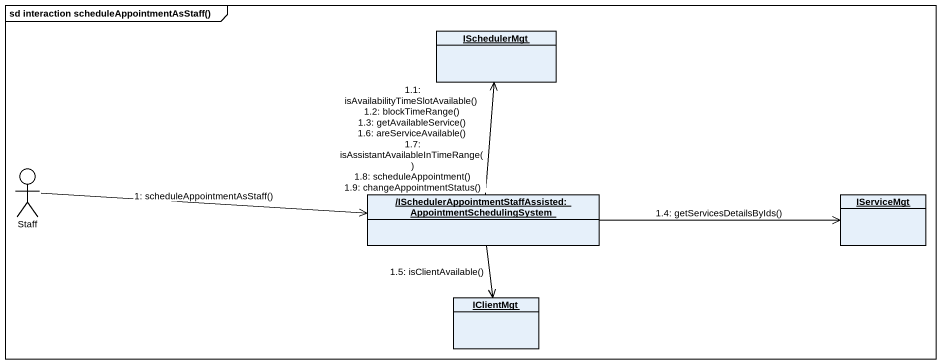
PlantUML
@startuml
mainframe sd interaction scheduleAppointmentAsStaff()
allowmixing
hide circle
hide empty members
object ISchedulerMgt
actor Staff
object "/ISchedulerAppointmentStaffAssisted:AppointmentSchedulingSystem" as ISchedulerAppointmentStaffAs
object IServiceMgt
object IClientMgt
Staff -right-> ISchedulerAppointmentStaffAs : 1: scheduleAppointmentAsStaff()
ISchedulerAppointmentStaffAs -up-> ISchedulerMgt : 1.1: isAvailabilityTimeSlotAvailable()\n1.2: blockTimeRange()\n1.3: getAvailableService()\n1.6: areServiceAvailable()\n1.7: isAssistantAvailableInTimeRange()\n1.8: scheduleAppointment()\n1.9: changeAppointmentStatus()
ISchedulerAppointmentStaffAs -right-> IServiceMgt : 1.4: getServicesDetailsByIds()
ISchedulerAppointmentStaffAs --> IClientMgt : 1.5: isClientAvailable()
@enduml
